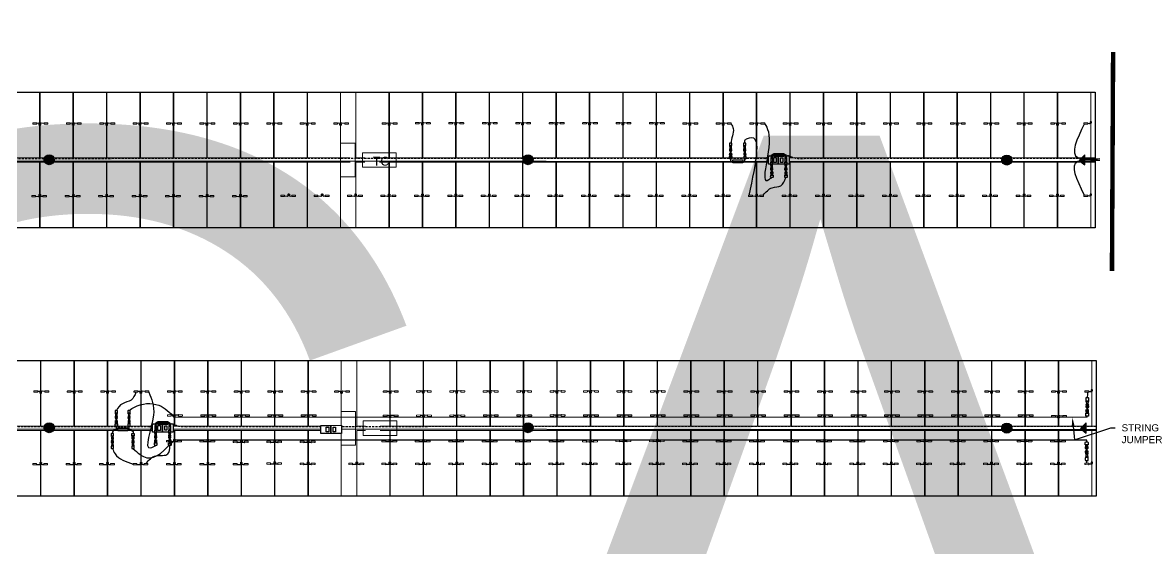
# Model space of a CAD drawing. Header units: feet. Extents: x -327 to 55127, y -297 to 4121.
# Drawn here: x 92.7 to 220.1, y 70.6 to 129.9 of the extents above; entities that cross this region are included whole.
import ezdxf
from ezdxf import colors
from ezdxf.entities.mleader import LeaderData, LeaderLine
from ezdxf.enums import TextEntityAlignment as Align
from ezdxf.math import Vec2, Vec3

# ---------------------------------------------------------------- set-up
doc = ezdxf.new("R2018")
doc.units = ezdxf.units.FT
doc.header["$MEASUREMENT"] = 0
doc.set_wipeout_variables(frame=1)
for name, pattern in [('ACAD-x100644055pbs01-civil$0${ Chain Double-Dash }', [0]), ('HIDDEN', [0.375, 0.25, -0.125]), ('PHANTOM', [2.5, 1.25, -0.25, 0.25, -0.25, 0.25, -0.25])]:
    doc.linetypes.add(name, pattern=pattern)
for name, color, linetype in [('@2x40.5 Tracker LR5', 5, 'Continuous'), ('E-CABL-HARN-NEG', 3, 'Continuous'), ('E-EQPM-HRDW', 16, 'Continuous'), ('E-HARN-COMP', 8, 'Continuous'), ('E-TRNK-CABL-NEG', 6, 'HIDDEN'), ('E-TRUNK-CABLE-POS', 6, 'HIDDEN'), ('E-WIRING DETAILS', 7, 'Continuous'), ('G-ANNO-TEXT', 1, 'Continuous'), ('G-MATC-LINE', 6, 'PHANTOM'), ('G-TEXT', 7, 'Continuous'), ('PDF_Ediciones', 1, 'Continuous'), ('XREF', 7, 'Continuous')]:
    doc.layers.add(name, color=color, linetype=linetype)
for name, color, linetype, lineweight in [('E-MODULE', 253, 'Continuous', 0), ('E-TRACER-EQMPT', 252, 'Continuous', 0), ('E-TRACKER MOTOR', 252, 'Continuous', 0)]:
    doc.layers.add(name, color=color, linetype=linetype, lineweight=lineweight)
doc.styles.add('NEI-A', font='arial.ttf')
doc.styles.get("Standard").update_dxf_attribs({"font": 'arial.ttf'})

# ---------------------------------------------------------------- blocks, each defined once
blk = doc.blocks.new('DETAIL_TITLE')
at = {"style": 'NEI-A', "flags": 8}
blk.add_attdef('#', text='', height=0.2, dxfattribs=at).set_placement((0.5922, -0.5109), align=Align.MIDDLE_CENTER)
at = {"lineweight": 30, "flags": 104}
blk.add_attdef('DETAIL_TITLE', text='', height=0.2, dxfattribs=at).set_placement((0.9099, -0.52514), align=Align.BOTTOM_LEFT)
at = {"style": 'NEI-A'}
for tag, p in [('SCALE:', (0.93865, -0.73792)), ('1"_=_', (1.5474, -0.73792))]:
    blk.add_attdef(tag, text='', height=0.1, dxfattribs=at).set_placement(p, align=Align.BOTTOM_LEFT)
blk = doc.blocks.new('CLIP')
blk.add_lwpolyline([(-0.09, 0.1), (0.05, 0.1), (0.05, -0.02), (-0.09, -0.02)], close=True)
at = {"layer": 'PDF_Ediciones', "lineweight": 0}
for points in [[(-0.9, -0.15, -0.414213), (-0.93, -0.12), (-0.93, -0.04, -0.414213), (-0.89, 0), (-0.53, 0, -0.414213), (-0.5, -0.04), (-0.5, -0.12, -0.414213), (-0.53, -0.17), (-0.9, -0.15)], [(0.71, -0.15, 0.414213), (0.75, -0.12), (0.75, -0.04, 0.414213), (0.72, 0), (0.35, 0, 0.414213), (0.32, -0.04), (0.32, -0.12, 0.414213), (0.35, -0.17), (0.71, -0.15)]]:
    blk.add_lwpolyline(points, format="xyb", dxfattribs=at)
at = {"layer": 'XREF', "flags": 128}
blk.add_lwpolyline([(-0.51, -0.1), (-0.18, -0.12, 0.486695), (-0.07, -0.03), (-0.07, 0.11, -0.78238), (0.02, 0.12), (0.02, -0.03, 0.37874), (0.16, -0.11), (0.33, -0.1)], format="xyb", dxfattribs=at)
blk = doc.blocks.new('Injected piece wire support')
h = blk.add_hatch(color=256)
h.dxf.hatch_style = 1
h.paths.add_polyline_path([(0, 0.57), (0, -0.57), (0.64, 0.07)])
at = {"layer": 'E-EQPM-HRDW', "flags": 128}
blk.add_lwpolyline([(0.64, 0.07), (0, 0.57), (0, -0.57)], close=True, dxfattribs=at)
blk = doc.blocks.new('A$C2C7A52CE')
at = {"layer": 'E-HARN-COMP'}
for p, q in [((-0.496, 0.086, 0.079), (-0.494, 0.085, 0.079)), ((-0.496, -0.086, 0.079), (-0.494, -0.085, 0.079))]:
    blk.add_line(p, q, dxfattribs=at)
for points, elevation in [([(-0.634, -0.1), (-0.636, -0.098), (-0.636, 0.098), (-0.634, 0.1), (-0.576, 0.1), (-0.573, 0.097), (-0.573, -0.097), (-0.576, -0.1), (-0.634, -0.1)], -0.033), ([(-0.634, 0.031), (-0.629, 0.031), (-0.629, 0.022), (-0.598, 0.022)], 0.079), ([(-0.573, 0.062), (-0.571, 0.06), (-0.515, 0.06), (-0.512, 0.062)], 0.015), ([(-0.509, -0.1), (-0.512, -0.097), (-0.512, 0.097), (-0.509, 0.1), (-0.496, 0.1), (-0.496, -0.1), (-0.509, -0.1)], -0.033), ([(-0.493, 0.097), (-0.493, 0.093), (-0.491, 0.089), (-0.389, 0.062), (-0.284, 0.075), (-0.281, 0.078), (-0.27, 0.078), (-0.27, -0.078), (-0.281, -0.078), (-0.284, -0.075), (-0.389, -0.062), (-0.491, -0.089), (-0.493, -0.097), (-0.493, 0.097)], -0.033), ([(-0.27, -0.078), (-0.267, -0.075), (-0.267, 0.075), (-0.27, 0.078)], -0.033), ([(-0.267, 0.069), (-0.263, 0.065), (-0.246, 0.065), (-0.246, 0.072), (-0.237, 0.072), (-0.237, 0.065), (-0.222, 0.065), (-0.218, 0.072), (-0.216, 0.072), (-0.212, 0.065), (-0.209, 0.065), (-0.204, 0.072), (-0.203, 0.072)], 0.079), ([(-0.003, -0.087), (-0.006, -0.091), (-0.033, -0.1), (-0.141, -0.1), (-0.198, -0.098), (-0.203, -0.095), (-0.203, 0.094), (-0.198, 0.098), (-0.141, 0.1), (-0.034, 0.1), (-0.006, 0.09), (-0.003, 0.087), (0, 0.059), (0, 0.002), (-0.002, -0.07), (-0.003, -0.087)], -0.024), ([(-0.634, -0.031), (-0.629, -0.031), (-0.629, -0.022), (-0.598, -0.022)], 0.079), ([(-0.573, -0.063), (-0.571, -0.06), (-0.515, -0.06), (-0.512, -0.063)], 0.015), ([(-0.267, -0.069), (-0.263, -0.065), (-0.246, -0.065), (-0.246, -0.072), (-0.237, -0.072), (-0.237, -0.065), (-0.229, -0.065), (-0.225, -0.073), (-0.223, -0.073), (-0.218, -0.065), (-0.215, -0.065), (-0.211, -0.073), (-0.209, -0.073), (-0.205, -0.065), (-0.203, -0.065)], -0.039)]:
    blk.add_lwpolyline(points, dxfattribs=dict(at, elevation=elevation))
for points in [[(-0.59, 0.018), (-0.426, 0.018)], [(-0.426, 0.018), (-0.426, -0.018)], [(-0.59, -0.018), (-0.426, -0.018)]]:
    blk.add_lwpolyline(points, dxfattribs=at)
blk = doc.blocks.new('A$C084F4888')
at = {"layer": 'E-HARN-COMP'}
for p, q in [((0.523, 0.021, 0.006), (0.415, 0.021, 0.006)), ((0.54, 0.017, 0.006), (0.568, 0.017, 0.006)), ((0.523, -0.021, 0.006), (0.415, -0.021, 0.006)), ((0.54, -0.017, 0.006), (0.568, -0.017, 0.006))]:
    blk.add_line(p, q, dxfattribs=at)
for points, elevation in [([(0.196, -0.096), (0.2, -0.092), (0.2, 0.092), (0.196, 0.097), (0.034, 0.098), (0.006, 0.089), (0.003, 0.086), (0.001, 0.071), (0, 0.031), (0, -0.01), (0.001, -0.072), (0.003, -0.086), (0.033, -0.098), (0.196, -0.096)], -0.011), ([(0.2, 0.068), (0.202, 0.064), (0.203, 0.062), (0.203, 0.056), (0.204, 0.056), (0.205, 0.062), (0.205, 0.064), (0.209, 0.072), (0.212, 0.072), (0.216, 0.064), (0.217, 0.056), (0.22, 0.056)], 0.053), ([(0.275, 0.077), (0.275, -0.077), (0.277, -0.074), (0.277, -0.063), (0.282, -0.059), (0.294, -0.059), (0.314, -0.052), (0.322, -0.052), (0.326, -0.054), (0.351, -0.097), (0.353, -0.098), (0.353, 0.098), (0.35, 0.096), (0.326, 0.054), (0.322, 0.052), (0.314, 0.052), (0.294, 0.059), (0.282, 0.059), (0.277, 0.063), (0.277, 0.074), (0.275, 0.077)], 0), ([(0.353, 0.086), (0.366, 0.086)], 0.004), ([(0.466, 0.063), (0.466, 0.065), (0.457, 0.073), (0.45, 0.076), (0.431, 0.076), (0.433, 0.07), (0.373, 0.07), (0.369, 0.075), (0.369, 0.096), (0.366, 0.098), (0.366, -0.098), (0.369, -0.096), (0.369, -0.075), (0.373, -0.07), (0.433, -0.07), (0.431, -0.076), (0.45, -0.076), (0.457, -0.073), (0.466, -0.065), (0.466, -0.063), (0.464, -0.062), (0.373, -0.059), (0.369, -0.055), (0.369, -0.044), (0.371, -0.042), (0.371, 0.042), (0.369, 0.044), (0.369, 0.055), (0.373, 0.059)], 0.027), ([(0.373, 0.059), (0.464, 0.062), (0.466, 0.063)], 0.027), ([(0.2, -0.067), (0.203, -0.072), (0.205, -0.072), (0.209, -0.064), (0.212, -0.064), (0.216, -0.072), (0.218, -0.072), (0.223, -0.064), (0.223, -0.062)], 0.006), ([(0.353, -0.086), (0.366, -0.086)], 0.004)]:
    blk.add_lwpolyline(points, dxfattribs=dict(at, elevation=elevation))
for points in [[(0.266, 0.077), (0.264, 0.074), (0.264, 0.067), (0.259, 0.062), (0.252, 0.062), (0.252, 0.064), (0.227, 0.064), (0.227, 0.062), (0.226, 0.062), (0.222, 0.062), (0.22, 0.06), (0.22, 0.05), (0.221, 0.047), (0.223, 0.045), (0.226, 0.044), (0.26, 0.044), (0.263, 0.045), (0.264, 0.048), (0.264, 0.067)], [(0.371, 0.037), (0.38, 0.037)], [(0.38, -0.042), (0.38, 0.042), (0.381, 0.041), (0.381, -0.041), (0.38, -0.042)], [(0.382, 0.035), (0.385, 0.034), (0.385, -0.034), (0.382, -0.035), (0.382, 0.035), (0.381, 0.039)], [(0.385, 0.029), (0.392, 0.029)], [(0.397, 0.039), (0.396, 0.035), (0.392, 0.034), (0.392, -0.034), (0.396, -0.035), (0.396, 0.035)], [(0.398, 0.042), (0.397, 0.041), (0.397, -0.041), (0.398, -0.042), (0.398, 0.042)], [(0.398, 0.037), (0.403, 0.037)], [(0.403, 0.042), (0.406, 0.041), (0.41, 0.038), (0.41, 0.034), (0.414, 0.032), (0.573, 0.032), (0.574, 0.031), (0.575, 0.024), (0.575, -0.024), (0.575, -0.03), (0.573, -0.032), (0.414, -0.032), (0.41, -0.038), (0.406, -0.041), (0.405, -0.042), (0.403, -0.042), (0.403, 0.042)], [(0.537, 0.024), (0.538, 0.022), (0.538, -0.022), (0.537, -0.024), (0.537, 0.024)], [(0.575, 0.024), (0.57, 0.019), (0.57, -0.019), (0.575, -0.024)], [(0.266, -0.077), (0.264, -0.074), (0.264, -0.067), (0.259, -0.062), (0.252, -0.062), (0.252, -0.064), (0.227, -0.064), (0.227, -0.062), (0.226, -0.062), (0.222, -0.062), (0.22, -0.06), (0.22, -0.05), (0.221, -0.047), (0.223, -0.045), (0.226, -0.044), (0.26, -0.044), (0.263, -0.045), (0.264, -0.048), (0.264, -0.067)], [(0.371, -0.037), (0.38, -0.037)], [(0.381, -0.039), (0.382, -0.035)], [(0.385, -0.029), (0.392, -0.029)], [(0.396, -0.035), (0.397, -0.039)], [(0.398, -0.037), (0.403, -0.037)]]:
    blk.add_lwpolyline(points, dxfattribs=at)
at = {"layer": 'E-HARN-COMP', "elevation": 0.063}
blk.add_lwpolyline([(0.351, 0.024), (0.299, 0.024), (0.299, -0.024), (0.351, -0.024)], close=True, dxfattribs=at)
at = {"layer": 'E-HARN-COMP'}
blk.add_circle((0.318, 0, 0.052), 0.0136, dxfattribs=at)
blk = doc.blocks.new('drop')
at = {"layer": 'E-HARN-COMP'}
blk.add_line((-0.9, 0.35), (0.9, 0.35), dxfattribs=at)
for points in [[(-0.9, 0.41, 0.38464), (-1.28, 0.11), (-1.28, -0.18)], [(0.89, 0.41, -0.38464), (1.27, 0.11), (1.27, -0.18)]]:
    blk.add_lwpolyline(points, format="xyb", dxfattribs=at)
blk.add_lwpolyline([(-0.9, 0.54), (0.9, 0.54), (0.9, 0), (-0.9, 0)], close=True, dxfattribs=at)
blk = doc.blocks.new('Fuse Base')
blk.add_wipeout([(-1.12, 0.46), (1.21, 0.47), (1.21, -0.46), (-1.12, -0.46)])
at = {"layer": 'E-HARN-COMP'}
for points in [[(-1.12, 0.46), (0, 0.46), (0, -0.46), (-1.12, -0.46)], [(-0.52, 0.27), (-0.23, 0.27), (-0.23, -0.27), (-0.52, -0.27)], [(0, 0.46), (1.21, 0.47), (1.21, -0.46), (0, -0.46)], [(0.25, 0.26), (0.51, 0.26), (0.51, -0.26), (0.25, -0.26)]]:
    blk.add_lwpolyline(points, close=True, dxfattribs=at)
blk = doc.blocks.new('E-100-18')
for points in [[(-0.0625, -0.15625), (0.0625, -0.15625), (0.0625, 0.15625), (-0.0625, 0.15625), (-0.0625, -0.15625)], [(-0.0625, 0.09375), (0.0625, 0.09375)], [(-0.0625, -0.09375), (0.0625, -0.09375)]]:
    blk.add_lwpolyline(points)
blk = doc.blocks.new('AES Clamp')
h = blk.add_hatch(color=256)
h.dxf.hatch_style = 1
h.paths.add_polyline_path([(-0.56, 0, 1), (0.56, 0, 1)])
at = {"layer": 'E-WIRING DETAILS'}
blk.add_circle((0, 0), 0.564, dxfattribs=at)
blk = doc.blocks.new('sub-title')
at = {"color": 153, "lineweight": 30, "flags": 106}
blk.add_attdef('SUB_TITLE', text='', height=0.1875, dxfattribs=at).set_placement((0, 0.1875), align=Align.MIDDLE_CENTER)

msp = doc.modelspace()

# ---------------------------------------------------------------- linework, layer by layer
for points in [[(213.23, 118.68), (213.09, 118.68), (213.09, 118.56), (213.23, 118.56)], [(213.23, 118.68), (213.09, 118.68), (213.09, 118.56), (213.23, 118.56)], [(213.23, 110.52), (213.09, 110.52), (213.09, 110.4), (213.23, 110.4)], [(213.23, 110.52), (213.09, 110.52), (213.09, 110.4), (213.23, 110.4)], [(213.35, 88.45), (213.21, 88.45), (213.21, 88.33), (213.35, 88.33)], [(213.35, 88.45), (213.21, 88.45), (213.21, 88.33), (213.35, 88.33)], [(213.35, 80.29), (213.21, 80.29), (213.21, 80.17), (213.35, 80.17)], [(213.35, 80.29), (213.21, 80.29), (213.21, 80.17), (213.35, 80.17)]]:
    msp.add_lwpolyline(points, close=True)
at = {"layer": '@2x40.5 Tracker LR5'}
for points in [[(213.64, 122.02), (213.64, 106.72), (41.41, 106.72), (41.41, 122.02)], [(213.76, 91.78), (213.76, 76.49), (41.53, 76.49), (41.53, 91.78)]]:
    msp.add_lwpolyline(points, close=True, dxfattribs=at)
at = {"layer": 'E-CABL-HARN-NEG'}
msp.add_line((212.75, 85.39, 0.11), (109.87, 85.33, 0.04), dxfattribs=at)
at = {"layer": 'E-CABL-HARN-NEG', "elevation": 0.11, "flags": 128}
msp.add_lwpolyline([(212.75, 85.39), (212.75, 85.49)], dxfattribs=at)
at = {"layer": 'E-CABL-HARN-NEG', "elevation": 0.04}
msp.add_lwpolyline([(212.7, 82.59), (212.7, 82.79), (109.81, 82.79)], dxfattribs=at)
at = {"layer": 'E-CABL-HARN-NEG'}
for points, end_tangent in [([(172.62, 118.45), (172.85, 117.91, -0.02), (172.75, 117.09, -0.02), (172.56, 116.28, -0.03)], (0.55098, -0.834518)), ([(174.14, 116.28, -0.06), (174.21, 116.65, 0.04), (174.35, 116.75, 0.04), (174.59, 110.38)], (-0.057691, -0.998335)), ([(176.23, 110.42), (177.25, 111.25, -0.05), (178.22, 111.48, -0.09), (178.77, 112.4, -0.05)], (-0.031277, 0.999511)), ([(105.5, 88.19), (104.96, 87.31, 0.03), (103.97, 86.9, 0.01), (103.29, 86.14, 0.01)], (0.55098, -0.834518)), ([(106.95, 88.19), (107.48, 85.59, -0.01), (107.16, 81.92, -0.03), (107.74, 82.2, -0.04)], (0.15531, 0.987866)), ([(102.85, 81.84, -0.03), (103.14, 81.24, 0.06), (105.17, 80.09)], (-0.057691, -0.998335)), ([(106.63, 80.16), (107.76, 81.03, -0.03), (109.11, 81.23, -0.07), (109.31, 82.19, -0.08)], (-0.031277, 0.999511))]:
    msp.add_spline(points, degree=3, dxfattribs=dict(at, end_tangent=end_tangent))
for points in [[(212.43, 118.43), (211.7, 114.64), (213.12, 114.51), (214.19, 114.53)], [(212.43, 110.45), (211.7, 114.25), (213.12, 114.37), (214.19, 114.35)], [(212.78, 88.18, 0.02), (212.77, 87.57, 0)], [(104.73, 86.14, 0.01), (105.33, 86.52, 0.02), (108.08, 86.72, 0.02), (109.87, 85.33, 0.04)], [(105.16, 81.84, 0.1), (106.73, 80.8), (109.81, 82.79, 0.04)], [(212.7, 80.5, 0.01), (212.7, 80.5, -0.03), (212.67, 80.19, -0.06)]]:
    msp.add_spline(points, degree=3, dxfattribs=at)
at = {"layer": 'E-HARN-COMP'}
for points, elevation in [([(103.45, 84, -0.38464), (103.29, 84.12), (103.29, 84.36)], -0.1), ([(103.45, 83.95, 0.344289), (102.85, 83.74), (102.85, 83.54)], 0.21), ([(104.57, 83.95, -0.344289), (105.17, 83.75), (105.17, 83.54)], 0.1)]:
    msp.add_lwpolyline(points, format="xyb", dxfattribs=dict(at, elevation=elevation))
msp.add_lwpolyline([(104.57, 83.83), (103.45, 83.83), (103.45, 84.17), (104.57, 84.17)], close=True, dxfattribs=at)
msp.add_lwpolyline([(104.57, 84, 0.38464), (104.73, 84.12), (104.73, 84.36)], format="xyb", dxfattribs=at)
at = {"layer": 'E-MODULE'}
for points in [[(90.92, 122.02), (90.92, 114.61), (94.63, 114.61), (94.63, 122.02), (90.92, 122.02)], [(94.69, 122.02), (94.69, 114.61), (98.4, 114.61), (98.4, 122.02), (94.69, 122.02)], [(98.46, 122.02), (98.46, 114.61), (102.17, 114.61), (102.17, 122.02), (98.46, 122.02)], [(102.23, 122.02), (102.23, 114.61), (105.94, 114.61), (105.94, 122.02), (102.23, 122.02)], [(106, 122.02), (106, 114.61), (109.71, 114.61), (109.71, 122.02), (106, 122.02)], [(109.77, 122.02), (109.77, 114.61), (113.48, 114.61), (113.48, 122.02), (109.77, 122.02)], [(113.54, 122.02), (113.54, 114.61), (117.25, 114.61), (117.25, 122.02), (113.54, 122.02)], [(117.31, 122.02), (117.31, 114.61), (121.02, 114.61), (121.02, 122.02), (117.31, 122.02)], [(121.07, 122.02), (121.07, 114.61), (124.79, 114.61), (124.79, 122.02), (121.07, 122.02)], [(124.84, 122.02), (124.84, 114.61), (128.56, 114.61), (128.56, 122.02), (124.84, 122.02)], [(130.31, 122.02), (130.31, 114.61), (131.3, 114.61)], [(132.95, 114.61), (134.02, 114.61), (134.02, 122.02), (130.31, 122.02)], [(134.08, 122.02), (134.08, 114.61), (137.79, 114.61), (137.79, 122.02), (134.08, 122.02)], [(137.83, 122.02), (137.83, 114.61), (141.54, 114.61), (141.54, 122.02), (137.83, 122.02)], [(141.6, 122.02), (141.6, 114.61), (145.31, 114.61), (145.31, 122.02), (141.6, 122.02)], [(145.37, 122.02), (145.37, 114.61), (149.08, 114.61), (149.08, 122.02), (145.37, 122.02)], [(149.14, 122.02), (149.14, 114.61), (152.85, 114.61), (152.85, 122.02), (149.14, 122.02)], [(152.91, 122.02), (152.91, 114.61), (156.62, 114.61), (156.62, 122.02), (152.91, 122.02)], [(156.68, 122.02), (156.68, 114.61), (160.39, 114.61), (160.39, 122.02), (156.68, 122.02)], [(160.45, 122.02), (160.45, 114.61), (164.16, 114.61), (164.16, 122.02), (160.45, 122.02)], [(164.2, 122.02), (164.2, 114.61), (167.91, 114.61), (167.91, 122.02), (164.2, 122.02)], [(167.97, 122.02), (167.97, 114.61), (171.68, 114.61), (171.68, 122.02), (167.97, 122.02)], [(171.74, 122.02), (171.74, 114.61), (175.45, 114.61), (175.45, 122.02), (171.74, 122.02)], [(175.51, 122.02), (175.51, 114.61), (179.22, 114.61), (179.22, 122.02), (175.51, 122.02)], [(179.28, 122.02), (179.28, 114.61), (182.99, 114.61), (182.99, 122.02), (179.28, 122.02)], [(183.05, 122.02), (183.05, 114.61), (186.76, 114.61), (186.76, 122.02), (183.05, 122.02)], [(186.82, 122.02), (186.82, 114.61), (190.53, 114.61), (190.53, 122.02), (186.82, 122.02)], [(190.59, 122.02), (190.59, 114.61), (194.3, 114.61), (194.3, 122.02), (190.59, 122.02)], [(194.36, 122.02), (194.36, 114.61), (198.07, 114.61), (198.07, 122.02), (194.36, 122.02)], [(198.13, 122.02), (198.13, 114.61), (201.84, 114.61), (201.84, 122.02), (198.13, 122.02)], [(201.9, 122.02), (201.9, 114.61), (205.61, 114.61), (205.61, 122.02), (201.9, 122.02)], [(205.67, 122.02), (205.67, 114.61), (209.38, 114.61), (209.38, 122.02), (205.67, 122.02)], [(209.44, 122.02), (209.44, 114.61), (213.15, 114.61), (213.15, 122.02), (209.44, 122.02)], [(90.92, 114.12), (90.92, 106.72), (94.63, 106.72), (94.63, 114.12), (90.92, 114.12)], [(94.69, 114.12), (94.69, 106.72), (98.4, 106.72), (98.4, 114.12), (94.69, 114.12)], [(98.46, 114.12), (98.46, 106.72), (102.17, 106.72), (102.17, 114.12), (98.46, 114.12)], [(102.23, 114.12), (102.23, 106.72), (105.94, 106.72), (105.94, 114.12), (102.23, 114.12)], [(106, 114.12), (106, 106.72), (109.71, 106.72), (109.71, 114.12), (106, 114.12)], [(109.77, 114.12), (109.77, 106.72), (113.48, 106.72), (113.48, 114.12), (109.77, 114.12)], [(113.54, 114.12), (113.54, 106.72), (117.25, 106.72), (117.25, 114.12), (113.54, 114.12)], [(117.31, 114.12), (117.31, 106.72), (121.02, 106.72), (121.02, 114.12), (117.31, 114.12)], [(121.07, 114.12), (121.07, 106.72), (124.79, 106.72), (124.79, 114.12), (121.07, 114.12)], [(124.84, 114.12), (124.84, 106.72), (128.56, 106.72), (128.56, 114.12), (124.84, 114.12)], [(130.31, 114.12), (130.31, 106.72), (134.02, 106.72), (134.02, 114.12), (132.95, 114.12)], [(131.3, 114.12), (130.31, 114.12)], [(134.08, 114.12), (134.08, 106.72), (137.79, 106.72), (137.79, 114.12), (134.08, 114.12)], [(137.83, 114.12), (137.83, 106.72), (141.54, 106.72), (141.54, 114.12), (137.83, 114.12)], [(141.6, 114.12), (141.6, 106.72), (145.31, 106.72), (145.31, 114.12), (141.6, 114.12)], [(145.37, 114.12), (145.37, 106.72), (149.08, 106.72), (149.08, 114.12), (145.37, 114.12)], [(149.14, 114.12), (149.14, 106.72), (152.85, 106.72), (152.85, 114.12), (149.14, 114.12)], [(152.91, 114.12), (152.91, 106.72), (156.62, 106.72), (156.62, 114.12), (152.91, 114.12)], [(156.68, 114.12), (156.68, 106.72), (160.39, 106.72), (160.39, 114.12), (156.68, 114.12)], [(160.45, 114.12), (160.45, 106.72), (164.16, 106.72), (164.16, 114.12), (160.45, 114.12)], [(164.2, 114.12), (164.2, 106.72), (167.91, 106.72), (167.91, 114.12), (164.2, 114.12)], [(167.97, 114.12), (167.97, 106.72), (171.68, 106.72), (171.68, 114.12), (167.97, 114.12)], [(171.74, 114.12), (171.74, 106.72), (175.45, 106.72), (175.45, 114.12), (171.74, 114.12)], [(175.51, 114.12), (175.51, 106.72), (179.22, 106.72), (179.22, 114.12), (175.51, 114.12)], [(179.28, 114.12), (179.28, 106.72), (182.99, 106.72), (182.99, 114.12), (179.28, 114.12)], [(183.05, 114.12), (183.05, 106.72), (186.76, 106.72), (186.76, 114.12), (183.05, 114.12)], [(186.82, 114.12), (186.82, 106.72), (190.53, 106.72), (190.53, 114.12), (186.82, 114.12)], [(190.59, 114.12), (190.59, 106.72), (194.3, 106.72), (194.3, 114.12), (190.59, 114.12)], [(194.36, 114.12), (194.36, 106.72), (198.07, 106.72), (198.07, 114.12), (194.36, 114.12)], [(198.13, 114.12), (198.13, 106.72), (201.84, 106.72), (201.84, 114.12), (198.13, 114.12)], [(201.9, 114.12), (201.9, 106.72), (205.61, 106.72), (205.61, 114.12), (201.9, 114.12)], [(205.67, 114.12), (205.67, 106.72), (209.38, 106.72), (209.38, 114.12), (205.67, 114.12)], [(209.44, 114.12), (209.44, 106.72), (213.15, 106.72), (213.15, 114.12), (209.44, 114.12)], [(91.02, 91.78), (91.02, 84.38), (94.73, 84.38), (94.73, 91.78), (91.02, 91.78)], [(94.79, 91.78), (94.79, 84.38), (98.5, 84.38), (98.5, 91.78), (94.79, 91.78)], [(98.56, 91.78), (98.56, 84.38), (102.27, 84.38), (102.27, 91.78), (98.56, 91.78)], [(102.33, 91.78), (102.33, 84.38), (106.04, 84.38), (106.04, 91.78), (102.33, 91.78)], [(106.1, 91.78), (106.1, 84.38), (109.81, 84.38), (109.81, 91.78), (106.1, 91.78)], [(109.87, 91.78), (109.87, 84.38), (113.58, 84.38), (113.58, 91.78), (109.87, 91.78)], [(113.64, 91.78), (113.64, 84.38), (117.35, 84.38), (117.35, 91.78), (113.64, 91.78)], [(117.4, 91.78), (117.4, 84.38), (121.12, 84.38), (121.12, 91.78), (117.4, 91.78)], [(121.17, 91.78), (121.17, 84.38), (124.89, 84.38), (124.89, 91.78), (121.17, 91.78)], [(124.94, 91.78), (124.94, 84.38), (128.65, 84.38), (128.65, 91.78), (124.94, 91.78)], [(130.41, 91.78), (130.41, 84.38), (131.37, 84.38)], [(133.02, 84.38), (134.12, 84.38), (134.12, 91.78), (130.41, 91.78)], [(134.18, 91.78), (134.18, 84.38), (137.89, 84.38), (137.89, 91.78), (134.18, 91.78)], [(137.93, 91.78), (137.93, 84.38), (141.64, 84.38), (141.64, 91.78), (137.93, 91.78)], [(141.7, 91.78), (141.7, 84.38), (145.41, 84.38), (145.41, 91.78), (141.7, 91.78)], [(145.47, 91.78), (145.47, 84.38), (149.18, 84.38), (149.18, 91.78), (145.47, 91.78)], [(149.24, 91.78), (149.24, 84.38), (152.95, 84.38), (152.95, 91.78), (149.24, 91.78)], [(153.01, 91.78), (153.01, 84.38), (156.72, 84.38), (156.72, 91.78), (153.01, 91.78)], [(156.78, 91.78), (156.78, 84.38), (160.49, 84.38), (160.49, 91.78), (156.78, 91.78)], [(160.55, 91.78), (160.55, 84.38), (164.26, 84.38), (164.26, 91.78), (160.55, 91.78)], [(164.32, 91.78), (164.32, 84.38), (168.03, 84.38), (168.03, 91.78), (164.32, 91.78)], [(168.09, 91.78), (168.09, 84.38), (171.8, 84.38), (171.8, 91.78), (168.09, 91.78)], [(171.86, 91.78), (171.86, 84.38), (175.57, 84.38), (175.57, 91.78), (171.86, 91.78)], [(175.63, 91.78), (175.63, 84.38), (179.34, 84.38), (179.34, 91.78), (175.63, 91.78)], [(179.4, 91.78), (179.4, 84.38), (183.11, 84.38), (183.11, 91.78), (179.4, 91.78)], [(183.17, 91.78), (183.17, 84.38), (186.88, 84.38), (186.88, 91.78), (183.17, 91.78)], [(186.94, 91.78), (186.94, 84.38), (190.65, 84.38), (190.65, 91.78), (186.94, 91.78)], [(190.71, 91.78), (190.71, 84.38), (194.42, 84.38), (194.42, 91.78), (190.71, 91.78)], [(194.48, 91.78), (194.48, 84.38), (198.19, 84.38), (198.19, 91.78), (194.48, 91.78)], [(198.25, 91.78), (198.25, 84.38), (201.96, 84.38), (201.96, 91.78), (198.25, 91.78)], [(202.02, 91.78), (202.02, 84.38), (205.73, 84.38), (205.73, 91.78), (202.02, 91.78)], [(205.79, 91.78), (205.79, 84.38), (209.5, 84.38), (209.5, 91.78), (205.79, 91.78)], [(209.56, 91.78), (209.56, 84.38), (213.27, 84.38), (213.27, 91.78), (209.56, 91.78)], [(91.02, 83.89), (91.02, 76.49), (94.73, 76.49), (94.73, 83.89), (91.02, 83.89)], [(94.79, 83.89), (94.79, 76.49), (98.5, 76.49), (98.5, 83.89), (94.79, 83.89)], [(98.56, 83.89), (98.56, 76.49), (102.27, 76.49), (102.27, 83.89), (98.56, 83.89)], [(102.33, 83.89), (102.33, 76.49), (106.04, 76.49), (106.04, 83.89), (102.33, 83.89)], [(106.1, 83.89), (106.1, 76.49), (109.81, 76.49), (109.81, 83.89), (106.1, 83.89)], [(109.87, 83.89), (109.87, 76.49), (113.58, 76.49), (113.58, 83.89), (109.87, 83.89)], [(113.64, 83.89), (113.64, 76.49), (117.35, 76.49), (117.35, 83.89), (113.64, 83.89)], [(117.4, 83.89), (117.4, 76.49), (121.12, 76.49), (121.12, 83.89), (117.4, 83.89)], [(121.17, 83.89), (121.17, 76.49), (124.89, 76.49), (124.89, 83.89), (121.17, 83.89)], [(124.94, 83.89), (124.94, 76.49), (128.65, 76.49), (128.65, 83.89), (124.94, 83.89)], [(130.41, 83.89), (130.41, 76.49), (134.12, 76.49), (134.12, 83.89), (133.02, 83.89)], [(131.37, 83.89), (130.41, 83.89)], [(134.18, 83.89), (134.18, 76.49), (137.89, 76.49), (137.89, 83.89), (134.18, 83.89)], [(137.93, 83.89), (137.93, 76.49), (141.64, 76.49), (141.64, 83.89), (137.93, 83.89)], [(141.7, 83.89), (141.7, 76.49), (145.41, 76.49), (145.41, 83.89), (141.7, 83.89)], [(145.47, 83.89), (145.47, 76.49), (149.18, 76.49), (149.18, 83.89), (145.47, 83.89)], [(149.24, 83.89), (149.24, 76.49), (152.95, 76.49), (152.95, 83.89), (149.24, 83.89)], [(153.01, 83.89), (153.01, 76.49), (156.72, 76.49), (156.72, 83.89), (153.01, 83.89)], [(156.78, 83.89), (156.78, 76.49), (160.49, 76.49), (160.49, 83.89), (156.78, 83.89)], [(160.55, 83.89), (160.55, 76.49), (164.26, 76.49), (164.26, 83.89), (160.55, 83.89)], [(164.32, 83.89), (164.32, 76.49), (168.03, 76.49), (168.03, 83.89), (164.32, 83.89)], [(168.09, 83.89), (168.09, 76.49), (171.8, 76.49), (171.8, 83.89), (168.09, 83.89)], [(171.86, 83.89), (171.86, 76.49), (175.57, 76.49), (175.57, 83.89), (171.86, 83.89)], [(175.63, 83.89), (175.63, 76.49), (179.34, 76.49), (179.34, 83.89), (175.63, 83.89)], [(179.4, 83.89), (179.4, 76.49), (183.11, 76.49), (183.11, 83.89), (179.4, 83.89)], [(183.17, 83.89), (183.17, 76.49), (186.88, 76.49), (186.88, 83.89), (183.17, 83.89)], [(186.94, 83.89), (186.94, 76.49), (190.65, 76.49), (190.65, 83.89), (186.94, 83.89)], [(190.71, 83.89), (190.71, 76.49), (194.42, 76.49), (194.42, 83.89), (190.71, 83.89)], [(194.48, 83.89), (194.48, 76.49), (198.19, 76.49), (198.19, 83.89), (194.48, 83.89)], [(198.25, 83.89), (198.25, 76.49), (201.96, 76.49), (201.96, 83.89), (198.25, 83.89)], [(202.02, 83.89), (202.02, 76.49), (205.73, 76.49), (205.73, 83.89), (202.02, 83.89)], [(205.79, 83.89), (205.79, 76.49), (209.5, 76.49), (209.5, 83.89), (205.79, 83.89)], [(209.56, 83.89), (209.56, 76.49), (213.27, 76.49), (213.27, 83.89), (209.56, 83.89)]]:
    msp.add_lwpolyline(points, dxfattribs=at)
at = {"layer": 'E-TRACER-EQMPT'}
for points in [[(129.65, 114.61), (41.43, 114.61), (41.43, 114.12), (129.65, 114.12)], [(136.14, 114.61), (132.95, 114.61)], [(132.95, 114.12), (136.14, 114.12)], [(137.77, 114.12), (213.64, 114.12), (213.64, 114.61), (137.77, 114.61)], [(128.63, 84.38), (41.53, 84.38), (41.53, 83.89), (128.63, 83.89)], [(136.24, 84.38), (133.02, 84.38)], [(137.89, 83.89), (213.76, 83.89), (213.76, 84.38), (137.89, 84.38)], [(133.02, 83.89), (136.24, 83.89)]]:
    msp.add_lwpolyline(points, dxfattribs=at)
at = {"layer": 'E-TRACKER MOTOR'}
for points in [[(130.2, 116.26), (130.2, 112.47), (128.56, 112.47), (128.56, 116.26)], [(134.84, 113.55), (131.05, 113.55), (131.05, 115.19), (134.84, 115.19)], [(130.27, 86.03), (130.27, 82.24), (128.63, 82.24), (128.63, 86.03)], [(134.91, 83.31), (131.12, 83.31), (131.12, 84.96), (134.91, 84.96)]]:
    msp.add_lwpolyline(points, close=True, dxfattribs=at)
at = {"layer": 'E-TRNK-CABL-NEG', "linetype": 'ACAD-x100644055pbs01-civil$0${ Chain Double-Dash }'}
for p, q in [((213.65, 114.18), (41.11, 114.26, -0.1)), ((213.75, 83.95), (41.21, 84.03, -0.1))]:
    msp.add_line(p, q, dxfattribs=at)
at = {"layer": 'E-TRUNK-CABLE-POS'}
for p, q in [((176.5, 114.55, -0.02), (81.23, 114.52, -0.08)), ((213.65, 114.56), (180.85, 114.55, -0.02)), ((107.04, 84.3, -0.06), (41.21, 84.28, -0.1)), ((213.75, 84.33), (111.31, 84.3, -0.06))]:
    msp.add_line(p, q, dxfattribs=at)
at = {"layer": 'G-MATC-LINE', "const_width": 0.5}
msp.add_lwpolyline([(215.68, 126.56), (215.55, 101.85)], dxfattribs=at)
at = {"layer": 'PDF_Ediciones', "lineweight": 0}
for points in [[(212.43, 118.43, -0.414213), (212.39, 118.46), (212.39, 118.54, -0.414213), (212.42, 118.58), (212.79, 118.58, -0.414213), (212.82, 118.54), (212.82, 118.46, -0.414213), (212.79, 118.41), (212.43, 118.43)], [(212.43, 118.43, -0.414213), (212.39, 118.46), (212.39, 118.54, -0.414213), (212.42, 118.58), (212.79, 118.58, -0.414213), (212.82, 118.54), (212.82, 118.46, -0.414213), (212.79, 118.41), (212.43, 118.43)], [(212.43, 110.27, -0.414213), (212.39, 110.3), (212.39, 110.38, -0.414213), (212.42, 110.42), (212.79, 110.42, -0.414213), (212.82, 110.38), (212.82, 110.3, -0.414213), (212.79, 110.25), (212.43, 110.27)], [(212.43, 110.27, -0.414213), (212.39, 110.3), (212.39, 110.38, -0.414213), (212.42, 110.42), (212.79, 110.42, -0.414213), (212.82, 110.38), (212.82, 110.3, -0.414213), (212.79, 110.25), (212.43, 110.27)], [(212.55, 88.2, -0.414213), (212.51, 88.23), (212.51, 88.31, -0.414213), (212.54, 88.35), (212.9, 88.35, -0.414213), (212.94, 88.31), (212.94, 88.23, -0.414213), (212.9, 88.18), (212.55, 88.2)], [(212.55, 88.2, -0.414213), (212.51, 88.23), (212.51, 88.31, -0.414213), (212.54, 88.35), (212.9, 88.35, -0.414213), (212.94, 88.31), (212.94, 88.23, -0.414213), (212.9, 88.18), (212.55, 88.2)], [(212.55, 80.04, -0.414213), (212.51, 80.07), (212.51, 80.15, -0.414213), (212.54, 80.19), (212.9, 80.19, -0.414213), (212.94, 80.15), (212.94, 80.07, -0.414213), (212.9, 80.02), (212.55, 80.04)], [(212.55, 80.04, -0.414213), (212.51, 80.07), (212.51, 80.15, -0.414213), (212.54, 80.19), (212.9, 80.19, -0.414213), (212.94, 80.15), (212.94, 80.07, -0.414213), (212.9, 80.02), (212.55, 80.04)]]:
    msp.add_lwpolyline(points, format="xyb", dxfattribs=at)
at = {"layer": 'XREF', "flags": 128}
for points in [[(213.16, 118.73, 0.347123), (213.12, 118.7), (213.12, 118.55, -0.37874), (212.98, 118.47), (212.81, 118.48)], [(213.16, 118.73, 0.347123), (213.12, 118.7), (213.12, 118.55, -0.37874), (212.98, 118.47), (212.81, 118.48)], [(213.16, 110.57, 0.347123), (213.12, 110.54), (213.12, 110.39, -0.37874), (212.98, 110.31), (212.82, 110.32)], [(213.16, 110.57, 0.347123), (213.12, 110.54), (213.12, 110.39, -0.37874), (212.98, 110.31), (212.82, 110.32)], [(213.28, 88.5, 0.347123), (213.24, 88.47), (213.24, 88.32, -0.37874), (213.09, 88.24), (212.93, 88.25)], [(213.28, 88.5, 0.347123), (213.24, 88.47), (213.24, 88.32, -0.37874), (213.09, 88.24), (212.93, 88.25)], [(213.28, 80.34, 0.347123), (213.24, 80.31), (213.24, 80.16, -0.37874), (213.09, 80.07), (212.94, 80.09)], [(213.28, 80.34, 0.347123), (213.24, 80.31), (213.24, 80.16, -0.37874), (213.09, 80.07), (212.94, 80.09)]]:
    msp.add_lwpolyline(points, format="xyb", dxfattribs=at)

# ---------------------------------------------------------------- block references
at = {"layer": 'E-CABL-HARN-NEG', "xscale": 0.625, "yscale": 0.625, "zscale": 0.625, "rotation": 180}
msp.add_blockref('drop', (173.36, 114.4, -0.02), dxfattribs=at)
at = {"layer": 'E-HARN-COMP'}
for name, p, xscale, yscale, zscale, rotation in [('A$C2C7A52CE', (172.56, 116.28, -0.03), -1.371329021508951, 1.371329021508951, 1.371329021508951, 270), ('A$C2C7A52CE', (174.14, 116.28, -0.03), -1.371329021508951, 1.371329021508951, 1.371329021508951, 270), ('A$C084F4888', (172.56, 114.51, -0.02), -1.371329021508951, 1.371329021508951, 1.371329021508951, 270), ('A$C084F4888', (174.16, 114.51, -0.02), 1.371329021508951, 1.371329021508951, 1.371329021508951, 89.99999999999999), ('A$C084F4888', (177.2, 112.4, 0.01), -1.371329021508951, 1.371329021508951, 1.371329021508951, 270), ('A$C084F4888', (178.79, 112.4, -0.04), -1.371329021508951, 1.371329021508951, 1.371329021508951, 270), ('A$C2C7A52CE', (212.77, 87.57, 0.04), -1.645594825810741, 1.645594825810741, 1.645594825810741, 270), ('A$C2C7A52CE', (103.29, 86.14, 0.04), -1.371329021508951, 1.371329021508951, 1.371329021508951, 270), ('A$C2C7A52CE', (104.73, 86.14, 0.04), -1.371329021508951, 1.371329021508951, 1.371329021508951, 270), ('A$C084F4888', (212.76, 85.49, -0.06), -1.645594825810741, 1.645594825810741, 1.645594825810741, 270), ('A$C084F4888', (103.29, 84.36, -0.1), -1.371329021508951, 1.371329021508951, 1.371329021508951, 270), ('A$C084F4888', (104.73, 84.36), 1.371329021508951, 1.371329021508951, 1.371329021508951, 89.99999999999999), ('A$C084F4888', (102.85, 83.54, 0.21), 1.371329021508951, 1.371329021508951, 1.371329021508951, 270.005111451496), ('A$C084F4888', (105.17, 83.54, 0.1), -1.371329021508951, 1.371329021508951, 1.371329021508951, 90.00511145149599), ('A$C084F4888', (107.73, 82.2, -0.03), -1.371329021508951, 1.371329021508951, 1.371329021508951, 270), ('A$C084F4888', (109.32, 82.19, -0.07), -1.371329021508951, 1.371329021508951, 1.371329021508951, 270), ('A$C2C7A52CE', (102.85, 81.84, 0.01), -1.371329021508951, 1.371329021508951, 1.371329021508951, 90), ('A$C2C7A52CE', (105.17, 81.84, 0.14), -1.371329021508951, 1.371329021508951, 1.371329021508951, 90), ('A$C084F4888', (212.7, 82.59, -0.05), -1.645594825810741, 1.645594825810741, 1.645594825810741, 90), ('A$C2C7A52CE', (212.71, 80.5, 0.05), -1.645594825810741, 1.645594825810741, 1.645594825810741, 90)]:
    msp.add_blockref(name, p, dxfattribs=dict(at, xscale=xscale, yscale=yscale, zscale=zscale, rotation=rotation))
at = {"layer": 'G-ANNO-TEXT'}
ref = msp.add_blockref('DETAIL_TITLE', (61.14, 1018.09), dxfattribs=dict(at, xscale=128.9267043143703, yscale=128.9267043143703, zscale=128.9267043143703))
lines = msp.add_mtext('{\\LDC BLOCK TYPE-2 (3) STRINGS (52) MODULES [580W-NORTH MOTOR GAP] }', dxfattribs={"layer": '0', "insert": (178.45, 989.07), "char_height": 988.1378, "attachment_point": 1})
ref.add_attrib('DETAIL_TITLE', '', (178.45, 989.07)).embed_mtext(lines)
at = {"layer": 'XREF', "rotation": 180}
for name, p in [('CLIP', (94.64, 118.41)), ('CLIP', (98.41, 118.41)), ('CLIP', (102.18, 118.41)), ('CLIP', (105.93, 118.41)), ('CLIP', (109.7, 118.41)), ('CLIP', (113.47, 118.41)), ('CLIP', (117.24, 118.41)), ('CLIP', (121.01, 118.41)), ('CLIP', (124.78, 118.41)), ('CLIP', (128.55, 118.41)), ('CLIP', (134.02, 118.41)), ('CLIP', (137.77, 118.44)), ('CLIP', (141.53, 118.44)), ('CLIP', (145.31, 118.44)), ('CLIP', (149.07, 118.44)), ('CLIP', (152.85, 118.44)), ('CLIP', (156.61, 118.44)), ('CLIP', (160.39, 118.44)), ('CLIP', (164.15, 118.44)), ('CLIP', (167.93, 118.41)), ('CLIP', (171.69, 118.41)), ('CLIP', (175.47, 118.41)), ('CLIP', (179.23, 118.41)), ('CLIP', (183, 118.41)), ('CLIP', (186.77, 118.41)), ('CLIP', (190.54, 118.41)), ('CLIP', (194.31, 118.41)), ('CLIP', (198.08, 118.41)), ('CLIP', (201.85, 118.41)), ('CLIP', (205.62, 118.41)), ('CLIP', (209.39, 118.41)), ('Injected piece wire support', (212.51, 114.39)), ('CLIP', (94.74, 88.18)), ('CLIP', (98.51, 88.18)), ('CLIP', (102.28, 88.18)), ('CLIP', (106.03, 88.18)), ('CLIP', (109.8, 88.18)), ('CLIP', (113.57, 88.18)), ('CLIP', (117.34, 88.18)), ('CLIP', (121.11, 88.18)), ('CLIP', (124.88, 88.18)), ('CLIP', (128.65, 88.18)), ('CLIP', (134.14, 88.18)), ('CLIP', (137.87, 88.21)), ('CLIP', (141.64, 88.21)), ('CLIP', (145.41, 88.21)), ('CLIP', (149.18, 88.21)), ('CLIP', (152.95, 88.21)), ('CLIP', (156.72, 88.21)), ('CLIP', (160.49, 88.21)), ('CLIP', (164.25, 88.21)), ('CLIP', (168.03, 88.18)), ('CLIP', (171.79, 88.18)), ('CLIP', (175.57, 88.18)), ('CLIP', (179.33, 88.18)), ('CLIP', (183.11, 88.18)), ('CLIP', (186.87, 88.18)), ('CLIP', (190.65, 88.18)), ('CLIP', (194.41, 88.18)), ('CLIP', (198.19, 88.18)), ('CLIP', (201.95, 88.18)), ('CLIP', (205.73, 88.18)), ('CLIP', (209.49, 88.18)), ('CLIP', (109.81, 85.5, 0.07)), ('CLIP', (113.58, 85.49, 0.1)), ('CLIP', (117.36, 85.49, 0.1)), ('CLIP', (121.12, 85.49, 0.1)), ('CLIP', (124.89, 85.49, 0.1)), ('CLIP', (134.13, 85.45, 0.09)), ('CLIP', (137.89, 85.47, 0.09)), ('CLIP', (141.65, 85.47, 0.09)), ('CLIP', (145.42, 85.48, 0.09)), ('CLIP', (149.19, 85.48, 0.09)), ('CLIP', (152.95, 85.5, 0.07)), ('CLIP', (156.72, 85.49, 0.1)), ('CLIP', (160.5, 85.49, 0.1)), ('CLIP', (164.26, 85.49, 0.1)), ('CLIP', (168.04, 85.49, 0.1)), ('CLIP', (171.8, 85.49, 0.1)), ('CLIP', (175.57, 85.49, 0.1)), ('CLIP', (179.34, 85.49, 0.1)), ('CLIP', (183.12, 85.49, 0.1)), ('CLIP', (186.89, 85.49, 0.1)), ('CLIP', (190.65, 85.49, 0.1)), ('CLIP', (194.43, 85.49, 0.1)), ('CLIP', (198.19, 85.49, 0.1)), ('CLIP', (201.97, 85.49, 0.1)), ('CLIP', (205.74, 85.49, 0.1)), ('CLIP', (209.5, 85.41)), ('Injected piece wire support', (212.63, 84.16))]:
    msp.add_blockref(name, p, dxfattribs=at)
at = {"layer": 'XREF'}
for name, p in [('AES Clamp', (95.72, 114.41)), ('AES Clamp', (149.71, 114.41)), ('AES Clamp', (203.7, 114.37)), ('CLIP', (94.68, 110.39)), ('CLIP', (98.46, 110.39)), ('CLIP', (102.22, 110.39)), ('CLIP', (106, 110.39)), ('CLIP', (109.76, 110.39)), ('CLIP', (113.54, 110.39)), ('CLIP', (117.3, 110.39)), ('CLIP', (122.75, 110.42)), ('CLIP', (126.52, 110.42)), ('CLIP', (130.29, 110.42)), ('CLIP', (134.06, 110.42)), ('CLIP', (137.83, 110.42)), ('CLIP', (141.6, 110.42)), ('CLIP', (145.37, 110.42)), ('CLIP', (149.14, 110.42)), ('CLIP', (152.89, 110.42)), ('CLIP', (156.66, 110.42)), ('CLIP', (160.43, 110.42)), ('CLIP', (164.2, 110.42)), ('CLIP', (167.97, 110.42)), ('CLIP', (171.74, 110.42)), ('CLIP', (175.51, 110.42)), ('CLIP', (179.28, 110.42)), ('CLIP', (183.05, 110.42)), ('CLIP', (186.82, 110.42)), ('CLIP', (190.59, 110.42)), ('CLIP', (194.35, 110.42)), ('CLIP', (198.13, 110.42)), ('CLIP', (201.89, 110.42)), ('CLIP', (205.67, 110.42)), ('CLIP', (209.43, 110.42)), ('AES Clamp', (95.72, 84.19)), ('AES Clamp', (149.71, 84.19)), ('AES Clamp', (203.7, 84.15)), ('CLIP', (109.87, 82.75)), ('CLIP', (113.63, 82.75, 0.1)), ('CLIP', (117.41, 82.67, 0.1)), ('CLIP', (121.18, 82.67, 0.1)), ('CLIP', (124.95, 82.67, 0.1)), ('CLIP', (134.16, 82.75, 0.1)), ('CLIP', (137.93, 82.75, 0.1)), ('CLIP', (141.7, 82.75, 0.1)), ('CLIP', (145.47, 82.75, 0.1)), ('CLIP', (149.24, 82.75, 0.1)), ('CLIP', (153.01, 82.75, 0.1)), ('CLIP', (156.79, 82.73, 0.01)), ('CLIP', (160.54, 82.77, 0.01)), ('CLIP', (164.32, 82.77, 0.01)), ('CLIP', (168.09, 82.75, -0.02)), ('CLIP', (171.86, 82.75)), ('CLIP', (175.63, 82.75)), ('CLIP', (179.44, 82.75)), ('CLIP', (183.16, 82.75)), ('CLIP', (186.94, 82.75)), ('CLIP', (190.71, 82.76, 0.1)), ('CLIP', (194.48, 82.76, 0.1)), ('CLIP', (198.25, 82.76, 0.1)), ('CLIP', (202.02, 82.76, 0.1)), ('CLIP', (205.79, 82.76, 0.1)), ('CLIP', (209.56, 82.75, 0.07)), ('CLIP', (94.79, 80.16)), ('CLIP', (98.56, 80.16)), ('CLIP', (102.32, 80.16)), ('CLIP', (106.1, 80.16)), ('CLIP', (109.86, 80.16)), ('CLIP', (113.64, 80.16)), ('CLIP', (117.4, 80.16)), ('CLIP', (121.17, 80.22)), ('CLIP', (124.94, 80.19)), ('CLIP', (130.43, 80.19)), ('CLIP', (134.16, 80.19)), ('CLIP', (137.94, 80.19)), ('CLIP', (141.7, 80.19)), ('CLIP', (145.48, 80.19)), ('CLIP', (149.24, 80.19)), ('CLIP', (153, 80.19)), ('CLIP', (156.76, 80.19)), ('CLIP', (160.54, 80.19)), ('CLIP', (164.3, 80.19)), ('CLIP', (168.07, 80.19)), ('CLIP', (171.84, 80.19)), ('CLIP', (175.61, 80.19)), ('CLIP', (179.38, 80.19)), ('CLIP', (183.15, 80.19)), ('CLIP', (186.92, 80.19)), ('CLIP', (190.69, 80.19)), ('CLIP', (194.46, 80.19)), ('CLIP', (198.23, 80.19)), ('CLIP', (202, 80.19)), ('CLIP', (205.77, 80.19)), ('CLIP', (209.54, 80.19))]:
    msp.add_blockref(name, p, dxfattribs=at)

# ---------------------------------------------------------------- texts
at = {"layer": 'E-TRACKER MOTOR', "insert": (132.21, 114.74), "char_height": 1, "attachment_point": 1}
msp.add_mtext_dynamic_manual_height_columns('TC', width=1.5814, gutter_width=9.38, heights=[0], dxfattribs=at)

# ---------------------------------------------------------------- leaders
at = {"layer": 'G-ANNO-TEXT'}
ml = msp.add_multileader_mtext('Standard', dxfattribs=at)
ml.set_content('STRING \\PJUMPER', color=256, style='NEI-A')
ml.set_leader_properties()
ml.build(insert=Vec2(0, 0))
ml.multileader.update_dxf_attribs({"dogleg_length": 0.0625, "arrow_head_size": 1, "scale": 8})
ctx = ml.context
ctx.base_point, ctx.scale, ctx.char_height, ctx.arrow_head_size, ctx.landing_gap_size, ctx.plane_origin = Vec3(215.92, 84.18), 8, 0.8, 1, 0.72, Vec3(211.57, 87.59)
notes = []
notes.append((ctx, [(0, (1, 1, 0), (215.42, 84.18), (1, 0), 0.5, [(1, [(211.09, 85.37), (211.31, 82.82)], 0, [])])]))
ctx.mtext.insert, ctx.mtext.flow_direction = Vec3(216.64, 84.58), 5
for ctx, leaders in notes:
    for number, flags, end, landing, length, lines in leaders:
        leader = LeaderData()
        leader.index, (leader.has_last_leader_line, leader.has_dogleg_vector, leader.attachment_direction) = number, flags
        leader.last_leader_point, leader.dogleg_vector, leader.dogleg_length = Vec3(end), Vec3(landing), length
        for number, points, colour, breaks in lines:
            line = LeaderLine()
            line.index, line.vertices, line.color, line.breaks = number, Vec3.list(points), colors.encode_raw_color(colour), breaks
            leader.lines.append(line)
        ctx.leaders.append(leader)

# ---------------------------------------------------------------- next in the draw order: block references
at = {"layer": 'E-HARN-COMP'}
for p in [(177.93, 114.37), (108.49, 84.16), (127.48, 83.99, -0.05)]:
    msp.add_blockref('Fuse Base', p, dxfattribs=at)

# ---------------------------------------------------------------- next in the draw order: linework, layer by layer
at = {"layer": 'E-CABL-HARN-NEG', "end_tangent": (0.15531, 0.987866)}
msp.add_spline([(176.39, 118.49), (176.81, 117.57, -0.03), (176.88, 112.17, -0.05), (177.19, 112.41, 0.01)], degree=3, dxfattribs=at)
at = {"layer": 'E-TRUNK-CABLE-POS'}
for points, knots in [([(176.5, 114.55, -0.17), (176.77, 114.76, -0.17), (177.37, 115.12, -0.17), (178.72, 115.12, -0.17), (179.78, 114.49, -0.17), (180.59, 114.56, -0.17), (180.85, 114.55, -0.17)], [0.077701, 0.077701, 0.077701, 0.077701, 1.082642, 2.291463, 3.888959, 4.660297, 4.660297, 4.660297, 4.660297]), ([(107.04, 84.3, -0.15), (107.31, 84.52, -0.15), (107.91, 84.87, -0.15), (109.25, 84.87, -0.15), (110.29, 84.26, -0.15), (111.07, 84.32, -0.15), (111.31, 84.3, -0.15)], [0.108112, 0.108112, 0.108112, 0.108112, 1.082642, 2.291463, 3.888959, 4.585503, 4.585503, 4.585503, 4.585503])]:
    msp.add_open_spline(points, degree=3, knots=knots, dxfattribs=at)

# ---------------------------------------------------------------- next in the draw order: block references
at = {"layer": 'E-CABL-HARN-NEG', "xscale": 0.625, "yscale": 0.625, "zscale": 0.625}
for p in [(177.99, 114.77), (108.52, 84.57)]:
    msp.add_blockref('drop', p, dxfattribs=at)
at = {"layer": 'E-HARN-COMP', "xscale": 1.714161265572724, "yscale": 1.714161265572724, "zscale": 1.714161265572724}
for p in [(177.19, 114.39), (178.78, 114.39), (107.72, 84.19), (109.31, 84.19)]:
    msp.add_blockref('E-100-18', p, dxfattribs=at)
at = {"layer": 'E-HARN-COMP', "xscale": -1.371329021508951, "yscale": 1.371329021508951, "zscale": 1.371329021508951, "rotation": 270}
for p in [(177.18, 114.13, 0.07), (178.78, 114.13, 0.07), (107.72, 83.92, 0.03), (109.31, 83.93, 0.03)]:
    msp.add_blockref('A$C2C7A52CE', p, dxfattribs=at)
at = {"layer": 'G-TEXT'}
ref = msp.add_blockref('sub-title', (-251.22, 104.64), dxfattribs=dict(at, xscale=5.485316049832718, yscale=5.485316049832718, zscale=5.485316049832718))
lines = msp.add_mtext('{\\LTYPICAL 54-MODULE SHORT TRACKER  WIRING DETAIL}', dxfattribs={"layer": 'G-ANNO-TEXT', "insert": (-221.26, 117.13), "char_height": 92.1124, "attachment_point": 1})
ref.add_attrib('SUB_TITLE', '', (-221.26, 117.13), dxfattribs={"flags": 104}).embed_mtext(lines)

# ---------------------------------------------------------------- next in the draw order: leaders
at = {"layer": 'G-ANNO-TEXT'}
ml = msp.add_multileader_mtext('Standard', dxfattribs=at)
ml.set_content('TRUNK CABLES', color=256, style='NEI-A')
ml.set_leader_properties()
ml.build(insert=Vec2(0, 0))
ml.multileader.update_dxf_attribs({"dogleg_length": 0.0625, "arrow_head_size": 1, "scale": 8})
ctx = ml.context
ctx.base_point, ctx.scale, ctx.char_height, ctx.arrow_head_size, ctx.landing_gap_size, ctx.plane_origin = Vec3(62.61, 72.91), 8, 0.8, 1, 0.72, Vec3(55.02, 84.66)
notes = []
notes.append((ctx, [(0, (1, 1, 0), (62.11, 72.91), (1, 0), 0.5, [(0, [(57.9, 84.09)], 0, [])])]))
ctx.mtext.insert, ctx.mtext.width, ctx.mtext.flow_direction = Vec3(63.33, 73.32), 13.2381, 5
for ctx, leaders in notes:
    for number, flags, end, landing, length, lines in leaders:
        leader = LeaderData()
        leader.index, (leader.has_last_leader_line, leader.has_dogleg_vector, leader.attachment_direction) = number, flags
        leader.last_leader_point, leader.dogleg_vector, leader.dogleg_length = Vec3(end), Vec3(landing), length
        for number, points, colour, breaks in lines:
            line = LeaderLine()
            line.index, line.vertices, line.color, line.breaks = number, Vec3.list(points), colors.encode_raw_color(colour), breaks
            leader.lines.append(line)
        ctx.leaders.append(leader)

doc.saveas('drawing.dxf')
